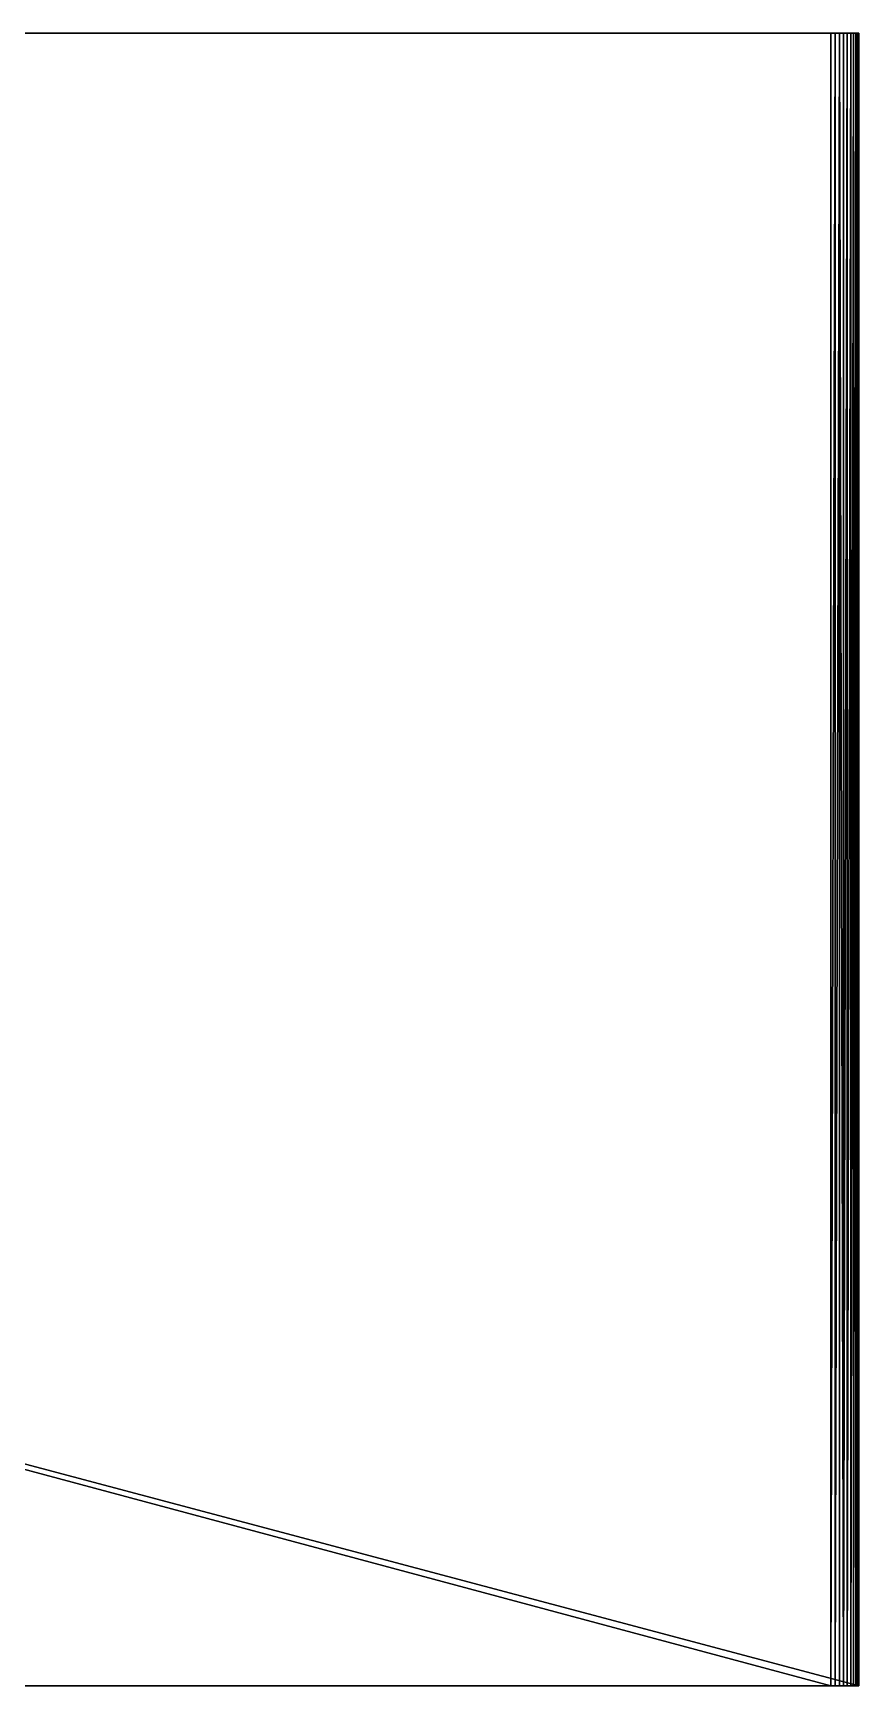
# Model space of a CAD drawing. Extents: x 15456 to 15896, y 31099 to 32891.
# Drawn here: x 15838 to 15896.5, y 32768.8 to 32885.8 of the extents above; entities that cross this region are included whole.
import ezdxf

# ---------------------------------------------------------------- set-up
doc = ezdxf.new("R2010")
doc.units = 0
doc.header["$MEASUREMENT"] = 0
doc.layers.get('0').update_dxf_attribs({"linetype": 'CONTINUOUS'})
doc.layers.add('ARCHITEKTURA_OBECN_', color=7, linetype='CONTINUOUS')

# ---------------------------------------------------------------- blocks, each defined once
blk = doc.blocks.new('*X20')
at = {"layer": 'ARCHITEKTURA_OBECN_', "color": 25, "linetype": 'Continuous'}
mesh = blk.add_polyface(dxfattribs=at)
corners = [(15458.47, 32885.85, 458.06), (15456.47, 32885.85, 437.06), (15456.47, 32885.85, 456.06), (15457.86, 32885.85, 457.96), (15458.16, 32885.85, 458.03), (15457.57, 32885.85, 457.84), (15457.3, 32885.85, 457.67), (15457.06, 32885.85, 457.47), (15456.86, 32885.85, 457.23), (15456.69, 32885.85, 456.96), (15456.57, 32885.85, 456.67), (15456.5, 32885.85, 456.37), (15894.47, 32885.85, 458.06), (15896.47, 32885.85, 437.06), (15896.38, 32885.85, 456.67), (15896.45, 32885.85, 456.37), (15896.47, 32885.85, 456.06), (15896.26, 32885.85, 456.96), (15896.09, 32885.85, 457.23), (15895.89, 32885.85, 457.47), (15895.65, 32885.85, 457.67), (15895.38, 32885.85, 457.84), (15895.09, 32885.85, 457.96), (15894.79, 32885.85, 458.03)]
mesh.append_faces([[corners[k] for k in face] for face in [(0, 1, 2), (12, 13, 1)]], dxfattribs={"vtx0": -1, "vtx2": -1, "color": 25})
mesh.append_faces([[corners[k] for k in face] for face in [(11, 10, 0), (2, 11, 0), (0, 12, 1), (23, 22, 16), (12, 23, 16), (16, 13, 12)]], dxfattribs={"vtx1": -1, "vtx2": -1, "color": 25})
mesh = blk.add_polyface(dxfattribs=at)
corners = [(15456.47, 32885.85, 437.06), (15896.47, 32885.85, 437.06), (15896.47, 32768.85, 437.06), (15456.47, 32768.85, 437.06)]
mesh.append_faces([[corners[k] for k in face] for face in [(3, 0, 2)]], dxfattribs={"vtx1": -1, "color": 25})
mesh.append_faces([[corners[k] for k in face] for face in [(0, 1, 2)]], dxfattribs={"vtx2": -1, "color": 25})
mesh = blk.add_polyface(dxfattribs=at)
corners = [(15458.47, 32885.85, 458.06), (15458.47, 32768.85, 458.06), (15894.47, 32768.85, 458.06), (15894.47, 32885.85, 458.06)]
mesh.append_faces([[corners[k] for k in face] for face in [(3, 0, 2)]], dxfattribs={"vtx1": -1, "color": 25})
mesh.append_faces([[corners[k] for k in face] for face in [(0, 1, 2)]], dxfattribs={"vtx2": -1, "color": 25})
mesh = blk.add_polyface(dxfattribs=at)
corners = [(15896.45, 32885.85, 456.37), (15896.38, 32885.85, 456.67), (15896.38, 32768.85, 456.67), (15896.45, 32768.85, 456.37), (15896.47, 32768.85, 456.06), (15896.47, 32885.85, 456.06), (15896.26, 32885.85, 456.96), (15896.26, 32768.85, 456.96), (15896.09, 32885.85, 457.23), (15895.89, 32885.85, 457.47), (15895.89, 32768.85, 457.47), (15896.09, 32768.85, 457.23), (15895.65, 32885.85, 457.67), (15895.38, 32885.85, 457.84), (15895.38, 32768.85, 457.84), (15895.65, 32768.85, 457.67), (15895.09, 32885.85, 457.96), (15895.09, 32768.85, 457.96), (15894.79, 32885.85, 458.03), (15894.47, 32885.85, 458.06), (15894.47, 32768.85, 458.06), (15894.79, 32768.85, 458.03)]
mesh.append_faces([[corners[k] for k in face] for face in [(0, 2, 3), (3, 5, 0), (2, 6, 7), (8, 10, 11), (11, 6, 8), (12, 14, 15), (15, 9, 12), (14, 16, 17), (18, 20, 21), (21, 16, 18)]], dxfattribs={"vtx0": -1, "color": 25})
mesh.append_faces([[corners[k] for k in face] for face in [(0, 1, 2), (3, 4, 5), (2, 1, 6), (8, 9, 10), (11, 7, 6), (12, 13, 14), (15, 10, 9), (14, 13, 16), (18, 19, 20), (21, 17, 16)]], dxfattribs={"vtx2": -1, "color": 25})
mesh = blk.add_polyface(dxfattribs=at)
corners = [(15896.47, 32768.85, 437.06), (15896.47, 32885.85, 437.06), (15896.47, 32885.85, 456.06), (15896.47, 32768.85, 456.06)]
mesh.append_faces([[corners[k] for k in face] for face in [(3, 0, 2)]], dxfattribs={"vtx1": -1, "color": 25})
mesh.append_faces([[corners[k] for k in face] for face in [(0, 1, 2)]], dxfattribs={"vtx2": -1, "color": 25})
mesh = blk.add_polyface(dxfattribs=at)
corners = [(15456.47, 32768.85, 437.06), (15896.47, 32768.85, 437.06), (15896.47, 32768.85, 456.06), (15895.09, 32768.85, 457.96), (15894.79, 32768.85, 458.03), (15894.47, 32768.85, 458.06), (15895.38, 32768.85, 457.84), (15895.65, 32768.85, 457.67), (15895.89, 32768.85, 457.47), (15896.09, 32768.85, 457.23), (15896.26, 32768.85, 456.96), (15896.38, 32768.85, 456.67), (15896.45, 32768.85, 456.37), (15458.47, 32768.85, 458.06), (15456.47, 32768.85, 456.06), (15456.57, 32768.85, 456.67), (15456.5, 32768.85, 456.37), (15456.69, 32768.85, 456.96), (15456.86, 32768.85, 457.23), (15457.06, 32768.85, 457.47), (15457.3, 32768.85, 457.67), (15457.57, 32768.85, 457.84), (15457.86, 32768.85, 457.96), (15458.16, 32768.85, 458.03)]
mesh.append_faces([[corners[k] for k in face] for face in [(13, 14, 2)]], dxfattribs={"vtx0": -1, "vtx1": -1, "vtx2": -1, "color": 25})
mesh.append_faces([[corners[k] for k in face] for face in [(12, 11, 5), (2, 12, 5), (5, 13, 2), (23, 22, 14), (13, 23, 14), (14, 0, 2)]], dxfattribs={"vtx1": -1, "vtx2": -1, "color": 25})
mesh.append_faces([[corners[k] for k in face] for face in [(0, 1, 2)]], dxfattribs={"vtx2": -1, "color": 25})

msp = doc.modelspace()

# ---------------------------------------------------------------- block references
at = {"linetype": 'Continuous'}
msp.add_blockref('*X20', (0, 0), dxfattribs=at)

doc.saveas('drawing.dxf')
